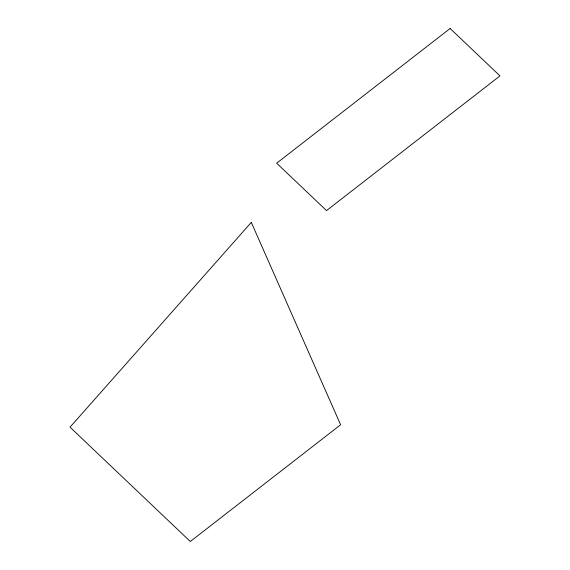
<?xml version="1.0" encoding="UTF-8"?>
<svg xmlns="http://www.w3.org/2000/svg" width="570" height="570" viewBox="0 0 570 570"><rect width="100%" height="100%" fill="white"/><g stroke="black" fill="none" stroke-linecap="round" stroke-linejoin="round"><path stroke-width="0.85" d="M251.299 222.393L70.025 427.172L190.309 541.5L340.618 424.771L251.299 222.393M450.115 28.5L276.664 163.198L326.524 210.594L499.976 75.895L450.115 28.5"/></g></svg>
